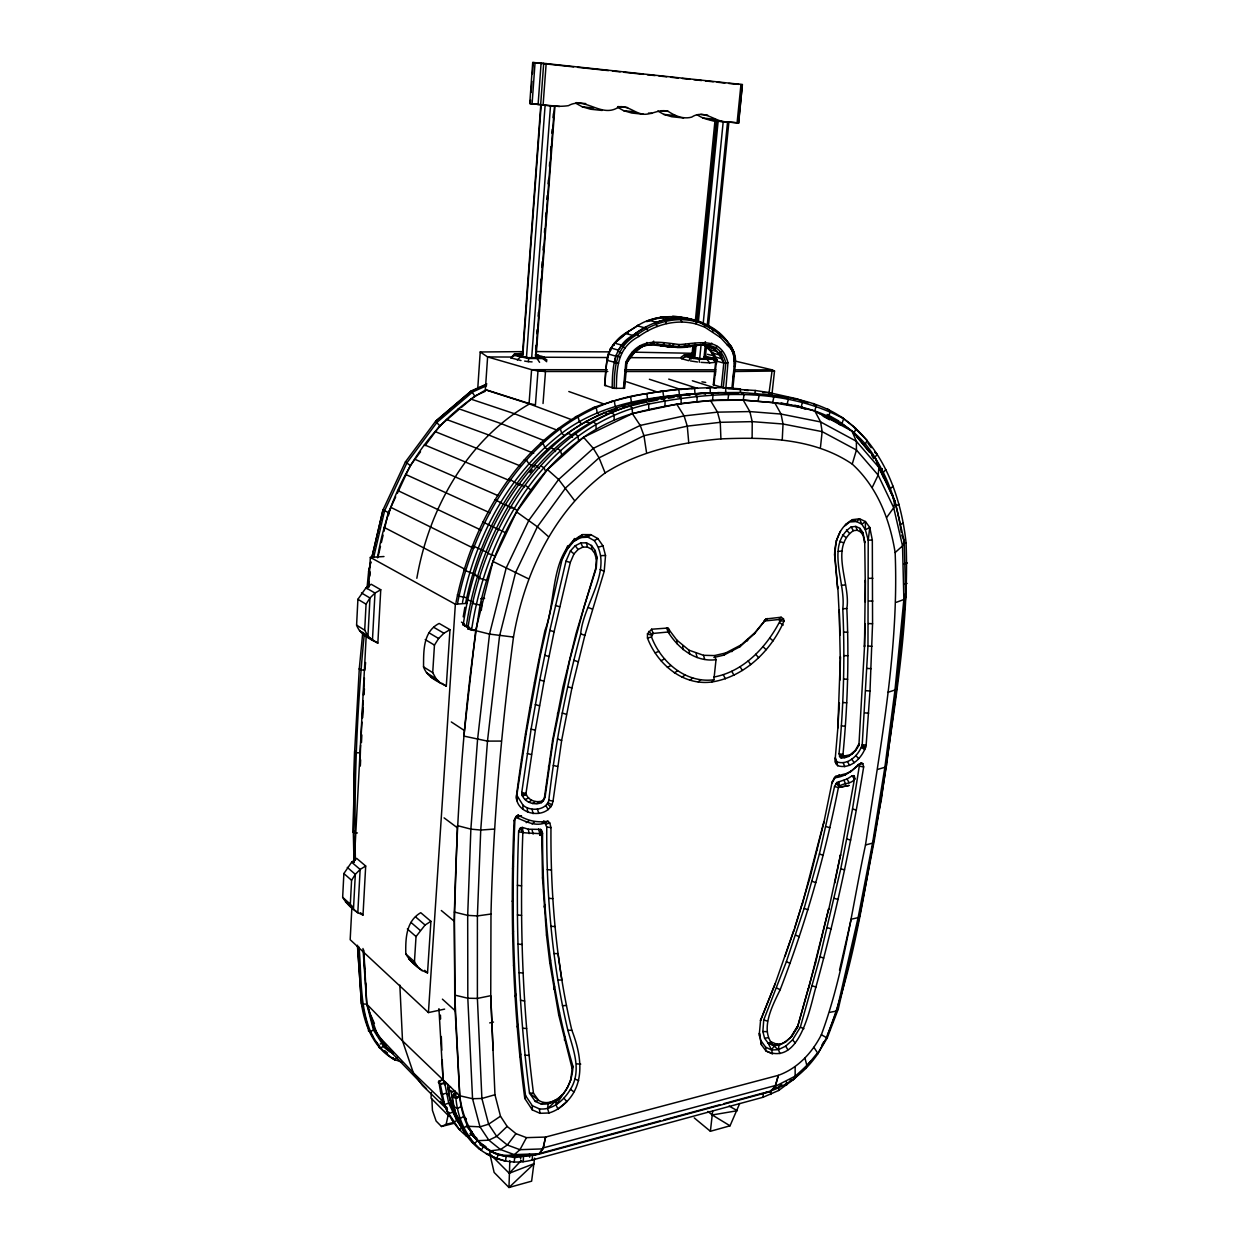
<?xml version="1.0" encoding="UTF-8"?>
<svg xmlns="http://www.w3.org/2000/svg" width="1250" height="1250" viewBox="0 0 1250 1250"><rect width="100%" height="100%" fill="white"/><g stroke="black" fill="none" stroke-linecap="round" stroke-linejoin="round"><path stroke-width="1.5" d="M548.953 1112.984L540 1113.312L532.297 1109.891L524.797 1098.453C512.656 1006.422 510.016 913.328 514.078 820.656L516.094 816.453L518.156 815.062C527.422 820.688 536.953 823.031 547.953 821.203L549.766 822.984L550.969 827.562C550.469 895.594 556.188 963.906 571.828 1030.203C580.844 1053.312 585.906 1082.047 566.828 1101.656C561.719 1106.812 556.016 1110.984 548.953 1112.984L547.609 1108.609L548.156 1103.766L556.438 1099.609L556.047 1100.969L562.375 1094.609C556.5 1100.906 546.547 1105.656 538.562 1100.266L533.484 1093.266C522.25 1006.594 519.547 919 522.875 831.719L522.484 827.437L520.562 827.719L518.641 831.078C515.391 918.516 518.156 1006.281 529.5 1093.078L535.297 1101.453L541.234 1104.047C561.188 1105.812 572.75 1083.469 572.891 1066.234C550.812 990.672 542.391 911.703 542.547 833.156L540.672 829.406L528.312 829.219L522.484 827.437M865.344 602.094L865.344 580.25L864.484 646.875L865.078 623.766L864.984 625.297M872.328 540.062L868.219 540.156L865.359 529.75L869.781 527.484L872.328 540.062L872.563 623.719L870 691.016L866.156 745.125C863.172 757.047 850.875 769.984 837.625 765.672L835.391 762.281L835.328 757.734L836.844 761.875C848.328 765.75 859.062 754.812 862.219 744.656L867.969 646.047L868.219 540.156L869.781 527.484L865.422 521.531L859.516 518.781L852.766 519.625C839.609 526.047 834.75 541.359 834.594 555.047L837.672 588.578L834.734 553.125M490.984 914.031L490.75 995.688L494.953 1094.75L500.484 1116.219L507.156 1126.422L515.953 1133.656L526.469 1137.641L545.578 1137.062L778.328 1075.344C797.719 1068.391 812.156 1052.75 821.359 1034.734C843.906 973.766 851.891 908.328 865.5 844.969C879.891 748.219 899.172 650.766 895.141 552.578C889.844 519.578 877.375 487.078 852.234 464.094C813.906 438.031 765.656 437.047 720.922 438.891C680.359 442.375 639.984 451 605.109 472.938C552.984 512.125 524.328 574.031 513.484 637.078C501.484 728.969 493.266 821.359 490.984 914.031L477.406 915.922L467.688 915.375L454.406 912.062C457.156 809.406 463.641 706.516 480.109 605.078C487.422 572.391 499.453 540.719 516.516 511.859L517.219 510.531C543.562 467.016 582.469 428.125 632.375 413.641C668.422 404.109 705.766 398.844 743.094 400.109L774.766 402.766C814.438 406.359 853.859 421.922 874.938 457.516C889.094 480.094 897.688 505.906 901.234 532.25M542.812 800.734C536.562 803.359 527.656 800.328 525.984 793.469L535.344 730.219L544.062 681.203L554.109 631.719L570.281 562.484L574 553.875L578.062 549.5L582.766 547.141L587.406 547.047L591.703 549.297L594.781 553.5L596.344 559.172L595.781 568.062L576.094 633.375L562.953 687.031L552.547 740.484L544.297 798.516L541.406 802.641C533.812 806.016 522.109 801.406 521.75 792.469L531.094 729.094L539.797 679.969L549.859 630.406L565.984 561.172L570.406 550.922L575.234 545.719L580.859 542.906L586.484 542.844L591.5 545.5L595.156 550.516L597.016 557.266L596.25 568.141L584.219 606.438L569.812 659.719L553.281 739.469L545.078 797.156L541.406 802.641M734.391 366.844C737.438 321.781 668.844 304.297 637.297 325.938L638.328 325.219L625.641 333.469L613.984 343.688L610.156 349.188L606.875 360.281L604.625 385.312L614.141 388.344L624.609 388.281L626.891 362.875L625.781 362.328C637.844 336.75 657.109 341.844 679.531 344.562C699.531 343.141 720.938 336.281 727.953 362.672L725.469 393.25M752.125 438.031L752.219 421.641L749.859 411.578L743.234 400.094L744 394.781L741.156 392.5C681.875 392.531 617.109 396.453 567.922 433.391C508.844 479.578 473.688 551.531 463.203 624.906L463.781 625.422M713.875 679.797C685.672 683.438 661 662.156 651.5 636.969L653.156 633.422L668.109 632.016C678.109 648.109 695.531 662.453 716.016 659.672L713.875 679.797L711.656 682.016C682.656 685.797 657.281 663.953 647.469 638.062L647.469 633.812L651.625 629.219L667.781 628.047L676.812 640.078L689.016 650.203L703.531 655.297L714.469 655.578L725.625 653L741.125 644.906L755.109 632.453L766.188 618.922L781.125 617.234L783.469 618.828L784.047 620.953C771.422 650.375 744.531 676.969 711.656 682.016M524.797 1098.453L525.562 1095.641C513.531 1004.047 510.875 911.391 514.938 819.141L516.094 816.453M516.406 798.062L516.422 796.016C523.672 740.469 533.172 685.234 544.953 630.469C556.922 600.156 549.344 551.031 582.703 534.594L590.812 534.641L597.844 538.547L602.969 545.844L605.531 555.516L604.219 571.297L584.859 635.391L571.906 688.031L561.641 740.469L553.031 801.125C549.344 819.422 518.422 816.516 516.406 798.062L526.25 732.922L540.266 655.828L561.875 560.281L567.641 545.859L568.125 548.031L561.219 560.516M664.984 406.25L665.047 400.797L662.094 398.438C550.75 412.812 482.609 525.766 467.844 628.672L489.531 634.094L513.484 637.078M840.125 680.016L840.391 656.719L837.828 727.984L839.359 702.922L839.172 704.812M522.891 809.078L522.938 805.109L517.25 795.922M784.953 956.5L793.969 930.047L775.328 983.359L760.516 1020.5L775.328 983.359M864.578 645.359L858.922 745.156C855.688 751.844 849.031 758.281 841.078 757.969L839.031 753.828C843.688 705.625 845.016 657.094 842.766 608.703C846.203 582.75 825.047 545.141 851.172 526.922L855.828 526.406L859.953 528.391L862.984 532.609L864.719 541.438L865.234 581.812M855.906 749.922L849.984 754.859L843.797 756.047L842.984 754.375C847.672 705.938 849.078 657.188 846.828 608.578C851.031 584.438 829.25 547.766 853.328 530.672L857.156 530.25L860.609 531.906L863.156 535.438L864.625 542.875L864.719 541.438M827.359 1035.312C856.844 960.094 865.5 878.094 881.391 799.234C892.859 714.297 909.484 628.766 906.078 542.797C901.016 496.078 883.156 446.969 843.625 418.672C814.125 397.625 776.141 395.328 741.156 392.5M532.297 1109.891L532.359 1105.734L525.562 1095.641M357.406 832.969L353.219 832.312L354.609 752.047L359.297 668.609L360.844 669.891L364.859 670.172L365.594 662.531M356.375 750.844L354.672 751.344L353.297 831.484L354 862.391M509.828 1160.578L508.969 1187.5L531.625 1181.172L534.594 1158.172M456 602.453C471.766 522.922 517.766 443 593.438 407.609C637.578 391.531 685.188 386.703 731.938 387.812L734.453 363.641L733.562 354.062L731.266 349.25L720.453 337.5L704.844 327.203L703.938 323.578C685.781 317.188 664.844 312.938 646.703 321.578L656.25 318.656L663.891 317.781M359.938 766.188L360.609 745.141M740.359 392.406L740.438 388.859L723.25 387.703L713.328 384.797L715.781 360.422L710.391 349.969L705.812 345.297L711 351.109L716.422 361.062L713.969 385.172M835.391 762.281L835.437 759.75M699.328 362.25L699.344 358.469L691.703 357.344L688.594 360.656L681.641 358.703L681.125 357.172L684.172 355.031L690.625 354.5L691.953 355.344L684.172 355.031L684.641 356.312L690.438 357.922L699.406 359.266L713.047 359.328L715.625 362.312L712.453 358.031L704.234 356.656L712.453 358.031L713.047 359.328L708.344 357.781M761.375 1044.656L759.438 1033.312L761.375 1044.656L765.953 1050.938C800.094 1066.953 810.188 1006.406 815.906 987.094C835.906 914.656 851.797 841.094 863.656 766.875L862.797 763.578L861.375 762.844C853.156 769.359 845.75 777.109 834.469 777.703L832.125 782.047L823.781 822.891L810.125 877.312L793.969 930.812M802.359 904.172L823.844 821.906L823.781 822.891M454.406 912.062L454.734 995.078L459.75 1095.75C461.359 1120.016 473.75 1146.203 498.047 1154.688L496.906 1158.688L486.078 1153.5C499.844 1161.828 516.703 1164.234 532.234 1160.016L763.047 1097.266L778.672 1090.469L778.797 1086.469L781.844 1084.531M494.953 1094.75L481.891 1098.469L472.547 1098.719L459.75 1095.75L455.141 1010.703L454.25 921.25L457.406 825.625L470.875 829.125L480.734 830.047L494.469 829.062M681.031 403.625L681.219 398.188L678.281 395.859L662.094 398.438M808.297 989.656L828.703 908.75L815.422 963.234L797.375 1027.578L791.594 1036.562L785.016 1042.297L778.922 1045.188L774.281 1045.641L768.156 1043.125L764.609 1038.328L762.859 1031.578L763.75 1019.875L786.391 961.641L804.141 908.313L819.391 854.031L834.531 786.531L836.797 782.531L847.062 779L852.156 775.812L854.312 776.188L854.562 779.281C850.797 784.828 841.625 782.422 838.406 787.5C824.875 856.438 805.422 924.188 780.156 989.75C771.438 1007.687 756.812 1035.094 778.469 1049.641L779.938 1053.609M669.234 632.672L669.359 629.469M834.797 881.828L834.734 882.953L840.531 854.719L828.656 909.875M797.375 1027.578L808.328 988.578M815.422 963.234L815.469 962.141M755 394L755.156 390.469L727.906 388.75M810.125 877.312L810.172 876.422M360.359 765.578L360.625 759.828M361.469 742.594L361.844 734.938M362.688 717.688L363.156 708.109M782.234 440.141L783.031 424L781.047 414.062L774.766 402.766M342.656 897.297L343.875 873.547L351.641 862.203L356.672 858.375L365.688 866.016L363.016 915.031C354.609 911.781 347.234 905 342.656 897.297L350.328 904.172L353.469 909.234L355.328 874.328L360.141 869.453L365.688 866.016M356.594 625.141L357.906 599.297L366 587.812L371.219 584.25L380.75 589.75L377.844 643.109C369.578 638.844 359.969 634.516 356.594 625.141L364.703 630.203L367.953 635.984L372.438 640.391L374.984 593.047L380.75 589.75M350.328 904.172L351.578 880.281L355.328 874.328L347.281 867.375M364.703 630.203L366.062 604.172L369.969 597.984L374.984 593.047L366 587.812M351.922 906.688L350.172 939.688L428.422 1012.578L444.609 1009.125M354.266 862.047L366.25 634.984M368.797 586.469L370.344 557.359L383.969 556.531M817.281 850.203L817.328 849.281M357.547 945.234L361.469 1003.922C365 1026 374.047 1048.812 394.828 1059.781L397.344 1057.125M532.234 1160.016L532.5 1155.344L660.172 1120.844M360.828 741.297L361.922 722.078M362.141 718.234L363.125 700.938M363.438 695.156L364.422 677.859M405.797 953.953C405.5 938.844 405.938 921.141 420.75 912.703L430.906 921.328L427.531 972.906C418.562 969.484 410.672 962.172 405.797 953.953L414.453 961.719L417.656 966.969M423.531 666.906C423.672 651.219 422.813 631.641 439.172 623.438L449.984 629.672L446.297 686.109C437.484 681.516 427.016 677.031 423.531 666.906L432.719 672.641L436.047 678.703L440.688 683.312M771.109 1091.078L775.078 1086.422L778.328 1075.344L775.625 1085.453L770.359 1091.625L765.156 1092.609C786.641 1086.922 804.844 1072.5 817.422 1054.375L826.484 1037.812L836.672 1011.063L858.109 917.656L872.563 843.141L884.875 767.281L895 689.984L903.859 599.5L902.531 545.906L893.703 507.703L878.141 475.094L856.453 450.016L822.141 431.625L783.031 424L752.219 421.641L720.266 422.312L687.297 426.141L643.969 435.703L599.047 457.828L565.812 487.734L537.375 526.781L515.594 572.547L499.563 635.922L487.484 741.109L480.734 830.047L477.406 915.922L477.391 998.422L481.891 1098.469L488.625 1124.188L496.703 1136.391L507.312 1145L519.953 1149.688L542.859 1148.891L545.578 1137.062L543.344 1147.859L538.703 1154.281L514.703 1157.609L498.047 1154.688M414.453 961.719L416.031 936.562L425.078 925.031L430.906 921.328M432.719 672.641L434.453 645.109L438.625 638.5L443.906 633.234L449.984 629.672M769.344 396.203L769.562 392.703L755.156 390.469M428.422 1012.578L455.359 604.25L370.344 557.359M696.875 401.688L697.234 396.281L694.312 393.969L678.281 395.859M858.922 745.156L859.016 743.719L855 750.938M477.734 388.891L480.219 351.984L522.844 351.625M431.422 1092.281L431.016 1098.125L449 1116.219L449.266 1112.484M523.516 1157.094L523.203 1161.719L520.688 1160.516M481.391 609.969L481.938 602.172M722.547 121.562C712.266 118.922 702.484 109.953 691.703 117.109C683.328 119.438 675.109 115.969 668.203 111.375C659.562 108.625 652.094 114.797 643.453 114.266C634.703 113.156 628.375 105.656 619.203 106.75C601.688 119.062 585.688 95.875 568.469 105.656C555.578 107.594 542.641 104.578 529.75 103.625L532.703 62.5L543.688 63.328L742.375 84.547L738.656 123.031C724.797 120.859 709.219 123.078 697.094 114.719M541.031 104.656L530.312 103.672L530.578 99.938M531.125 92.469L531.922 81.266M532.453 73.797L533.125 64.453M532.078 103.891L535.062 62.594M538.094 104.516L541.109 63.094M770.812 1094.484L771.109 1090.234L777.266 1087.219M540.656 104.766L543.688 63.328M522.359 356.047L540.797 104.656L554.969 106.031L536.016 357.469M522.703 356.828L541.203 104.734M543.109 105L546.156 63.578M526.438 357.719L545.125 105.141M531.641 358.266L550.516 105.656M607.266 369.734L531.594 369.688L537.984 370.969L535.422 404.859L529.062 403.5L531.594 369.688L487.609 356.938L480.219 351.984M541.656 830.297L542.5 878.062L546.516 935.234L549.781 962.703L558.766 1015.125L572.203 1068.766L570.641 1080.156M535.656 349.281L535.938 345.375M536.828 333.703L537.109 329.812M538.141 316.172L538.438 312.281M539.312 300.609L539.75 294.766M540.625 283.078L540.922 279.188M541.797 267.516L542.234 261.672M543.125 249.984L543.406 246.094M544.438 232.469L544.734 228.578M545.609 216.891L545.906 213M546.922 199.375L547.219 195.469M548.094 183.797L548.391 179.906M549.422 166.266L549.703 162.375M550.594 150.703L550.875 146.797M551.906 133.172L552.203 129.281M553.078 117.594L553.375 113.703M535.484 358.156L554.469 106.016M832.125 782.047L832.047 783.094L835.766 776.344L846.844 773.422L851.453 770.875M543.031 403.5L545.5 371.5L607.812 371.516M522.938 805.109C529.906 811.719 546.219 810.625 548.812 800.313C555.172 744.109 565.969 688.453 580.688 633.844C583.25 603.906 614.344 568.828 594.297 540.609L588 537.188L580.844 537.562L573.875 541.328L568.125 548.031L574.641 538.5L573.875 541.328L582.703 534.594L580.844 537.562L590.812 534.641L588 537.188M840.094 633.391L839.953 635.094L839.234 610.078L840.25 658.359M363.953 694.672L364.438 688.859M835.203 759.031L837.969 726.531M354.672 751.344L356.188 752.781L360.172 752.828M605.156 385.703C605.469 362.531 606.609 343.125 629.047 331.047L613.984 343.688L614.266 345.328M646.953 342.453L645.828 345.062L639.781 347.938L634.078 352.516L626.281 362.781L625.594 370.5M612.188 387.938C612.422 368.641 613.328 345.906 632.812 335.422C649.281 322.516 670.891 314.922 691.812 319.391M614.141 388.344C614.359 366.219 616.047 345.766 637.703 334.312C654.359 322.25 675.953 316.219 696.156 321.703L696.297 324.047L704.844 327.203M616.359 388.5C616.672 366.984 617.688 347.531 638.891 336.469C655.219 324.562 676.438 318.734 696.297 324.047M759.172 1035.812L760.672 1019.266M763.047 1097.266L763.422 1092.938L724 1103.594M623.469 388.453L625.781 362.328L626.781 362.844C638.484 337.953 657.328 344.484 678.734 346.656C697.188 345.531 719.688 337.953 725.812 363.156L727.953 362.672L723.797 363.094L716.422 361.062L715.781 360.422L716.891 359.641L713.609 353.312M624.062 387.875L625.078 376.297M712.906 331.703L712.219 328.188C723.328 336.734 737.219 347.719 735.344 363.484L734.453 363.641L735.453 363.484L732.938 387.641L731.938 387.812M353.219 832.312L354.969 830.812M359.234 669.203L362.781 632.281M366.953 588.766L368.656 571.094L370.812 561.828M364.344 633.5C356.922 708.766 353.938 784.547 355.391 860.172M368.75 587.516L369.312 581.766M369.859 576.016L370.234 572.188L368.656 571.094M691.609 358.906L692.953 345.359M695.422 320.188L714.969 120.766L717.047 120.938L697.281 321.844M693.219 357.766L694.359 346.125M696.656 322.828L716.5 120.938L714.969 120.766M693.672 358.547L695 345.031M817.422 1054.375L827.203 1038.031L838.312 1008.875L859.766 915.406L874.234 840.828L886.562 764.922L896.734 687.562L905.625 597L904.266 541.266L895.094 501.5L875.406 458.437L851.969 431.109L814.781 410.906L801.031 407.562L772.625 402.562L743.234 400.094L710.516 400.531L676.75 404.188L632.375 413.641L583.531 437.281L547.438 469.562L516.516 511.859L492.938 561.453L475.688 630.172L463.891 736.094L487.484 741.109L501.344 741.078M694.812 358.141L696.156 344.531M698.453 321.219L718.156 121.109L738.656 123.031M699.672 358.828L701.016 345.328M703.125 324.109L723.219 121.594M703.891 358.953L705.438 343.406M707.188 325.938L727.547 122M705.25 358.469L706.609 344.906M708.344 327.469L728.891 122.109M712.516 400.453L713.047 395.078L710.156 392.781L694.312 393.969M532.078 361.891L528.328 361.656L528.766 357.641L541.859 357.703L546.719 361.719M737.078 122.906L740.969 84.375M738.484 123.031L742.375 84.547M715.328 375.016L715.719 371.172M716.5 363.484L716.891 359.641L715.781 360.422L716.422 361.062L712.516 353.031L703.984 344.844C714.047 345.531 720.797 354.219 723.797 363.094L721.312 387.312M761.469 1041.406L765.656 1047.172L771.594 1050L778.469 1049.641L778.922 1045.188L786.453 1041.203M723.25 387.703L725.828 363.188M733.047 379.828L733.812 372.406M820.469 447.328L822.141 431.625L820.625 421.953L814.781 410.906L816.203 405.734L813.438 403.516M822.219 936.641L822.391 935.016M514.203 1162.109L514.703 1157.609M768.953 393.578L772.203 369.859L774.516 371.031L771.891 394.844M739.703 1103.484L730.031 1125.812L710.391 1131.281L712.656 1111.141M594.781 553.5L595.156 550.516M532.359 1105.734L539.406 1108.891C552.906 1110.359 563.984 1100.094 570.469 1089.297C582.047 1070.656 573.234 1049.453 567.875 1030.391C552.172 963.859 546.281 895.344 546.766 827.078L544.875 822.969C534.172 826.969 524.25 820.391 515.75 817.469M834.594 555.047L836.422 540.328M727.938 399.875L728.641 394.531L725.781 392.234M720.453 337.5L719.938 334.156M778.469 1049.641L785.719 1046.125L792.531 1039.875L800.344 1027.203L820.016 956.797L840.766 868.797L852.5 809.094L859.453 765.109L857.719 765.219L849.953 772.438M462.484 602.422C475.344 537.25 508.594 474.266 561.734 433.219C601.828 402.672 653.797 396.031 702.656 393.266M463.219 616.844L464.875 607.297M465.547 603.484C481.141 525.328 526.656 445.516 602.922 413.641M457.453 603.781C475.938 508.031 542.812 406.219 646.797 393.656L647.625 399.141M469.219 627.094L462.969 624.438L467.422 626.953L466.281 626.578C480.188 530.906 538.906 426.109 639.734 403.703M475.688 630.172L471.547 630.172C485.969 532.969 545.984 426.297 648.719 404.094C712.609 391.25 784.547 387.031 843.625 418.672L842.047 423.438M854.625 778.109L840.484 855.859M506.172 1156.844L505.375 1161.141L494.203 1157.328M517.016 800.812L517.641 797.641M758 401.016L759.062 395.719L756.266 393.438M536.828 358.109L542.094 356.547L547.031 360.078M542.094 356.547L541.859 357.703L539.625 357.875M713.922 677.031C743.781 671.531 766.719 646.906 780 621.016L778.828 619.516L764.641 620.984L754.297 633.906L739.844 646.797L723.797 655.156L713.891 657.453M564.391 1040.031L565.031 1037.016M377.531 557.594C388.531 490.484 425.375 424.156 485.75 389.922L529.469 403.938L571.953 419.812M431.906 1099.016L432.422 1110.359L436.125 1121.047L441.469 1126.5L446.156 1124.297L448.094 1115.297M416.844 578.281C428.859 508.656 467.094 440.016 529.469 403.938M558.766 1015.125L559.422 1012.25M839.516 970.234L851.188 919.219L858.109 917.656L859.766 915.406M772.625 402.562L773.828 397.297L771.047 395.047M368.609 571.531L370.781 562.203M371.656 558.469L382.984 509.969L405.406 461.922L410.297 465.547L397.312 493.406M371.688 558.125L382.969 509.938L384.484 510.625M373.703 557.297L384.594 510.766L406.953 462.812L437.063 422.266L472.75 391.906L486.531 385.75M377.828 557.688L380.469 546.406M381.344 542.641L383.109 535.109M383.984 531.359L388.297 512.438M694.938 343.438L694.453 345.484C678.641 350.609 661.578 344.172 645.828 345.062M388.438 515.484L389.781 509.953M786.969 404.734L788.281 399.5L785.531 397.266M553.875 989.344L554.578 986.594M801.031 407.562L802.422 402.344L799.656 400.125M572.203 1068.766L572.891 1066.234M731.266 349.25L731.766 347.375C718.047 328.625 695.656 318.172 672.891 316.156L671.547 316.906M653.703 341.125L652.016 343.969M543.312 801.125L543.984 799.453M549.781 962.703L550.516 960.094M689.016 344.156L687.156 346.938M828.859 416.094L830.328 411.062L827.547 408.844M852.234 464.094L856.453 450.016L856.359 441.266L851.969 431.109M519.922 1056.719L520.719 1054.078M520.469 353.531L523.031 354.344L516.688 353.844L510.875 357.891L521 360.516M546.516 935.234L547.266 932.781M516.547 799.156L517.344 796.609M794.531 928.266L802.391 903.344M510.875 357.891L514.469 354L521.781 353.438M685.453 344.406L683.5 347.219M517.203 1026.969L518.031 1024.438M544.078 907L544.844 904.703M515.078 996.562L515.906 994.141M596.344 559.172L597.016 557.266M513.516 965.484L514.375 963.188M542.5 878.062L543.297 875.922M805.891 1068.516L806.938 1065.781L817.516 1052.812L813.859 1047.297M679.531 344.562L677.391 347.375L666.672 345.672M512.578 933.75L513.453 931.578M854.187 432.922L855.937 428.547L840.906 416.531M512.266 901.406L513.109 899.359M490.438 1151.266L488.875 1154.969C466.844 1143.953 454.406 1119.828 452.469 1095.953L453.812 1093.953L457.188 1093.375M541.75 835.063L540 835.344L541.75 835.063L542.547 833.156M567.281 1087.906L571.156 1078.969M836.438 540.5L840.438 531.219M673.625 344.297L671.297 347.109M512.547 868.5L513.422 866.578M395.688 496.891L388.391 512.547L382.984 509.969M763.922 621.641L764.406 620.609M670.094 343.969L667.656 346.766M872.359 487.156L878.141 475.094L878.938 467.484L875.406 458.437M705.484 341.703L702.906 344.469L693.25 346.188L700.719 344.359L711.344 346.797M865.188 444.328L867.156 440.438L853.234 426.516M664.219 343.109L661.609 345.891L656.188 344.406M526.469 1137.641L519.953 1149.688L514.328 1154.641L505.328 1156.359C476.766 1150.875 463.109 1122.234 459.75 1095.891L402.516 1040.875L366.781 1004.156L362.984 948.5M754.297 633.906L755.109 632.453M821.828 1045.234L823.672 1041.922M514.078 820.656L514.938 819.141M544.297 798.516L545.078 797.156M733.562 354.062L733.734 351.875M564 1098.25L566.828 1101.656L557.938 1109.062L556.031 1104.953L567.406 1087.625M478.5 1148.438L481.422 1149.984L483.437 1146.625M747.188 640.969L748.219 639.281M765.656 1047.172L765.953 1050.938L772.594 1054L771.594 1050L774.281 1045.641L775.797 1044.078L781 1043.812M629 358.406L626.891 362.875M790.766 1037.094L797.422 1026.484L791.594 1036.562L785.016 1042.297M846.156 523.938L845.047 525.688L852.766 519.625L861.875 524.25L865.359 529.75L865.422 521.531L861.875 524.25L859.516 518.781L856.828 521.516L850.953 521.891M548.391 766.984L549.156 765.797M516.422 796.016L517.266 794.719M764.344 621.172L765.484 619.422M874.938 457.516L877.156 454.156L874.578 452.312M739.844 646.797L741.125 644.906M470.734 1139.062C451.453 1126.484 441.156 1103.5 438.938 1081.156L443.016 1079.5L438.266 1082.125L440.031 1083.859L443.453 1083.781L445.516 1081.953M452.469 1095.953L454.219 1097.844L457.672 1097.766L459.75 1095.891L455.875 1097.812L452.469 1095.953L455.734 1093.625L455.188 1091.422L450.797 1091.484L448.281 1089.016L448.094 1087.984L450.562 1086.891M521.5 759.469L522.328 758.328M552.547 740.484L553.281 739.469M896.734 687.562L895 689.984L887.719 692.391M886.859 517.25L893.703 507.703L895.094 501.5L878.938 467.484L856.359 441.266L820.625 421.953L781.047 414.062L749.859 411.578L717.484 412.141L684.094 415.906L640.219 425.422L593.297 448.359L558.625 479.484L528.906 520.234L506.203 567.953L489.531 634.094L477.547 739.766L470.875 829.125L467.688 915.375L467.812 998.234L472.547 1098.719L479.984 1126.844L488.859 1140.172L500.5 1149.547L514.328 1154.641L539.375 1153.719L542.859 1148.891M886.562 764.922L884.875 767.281L877.703 769.406M874.234 840.828L872.563 843.141L865.5 844.969M405.406 461.922L435.578 421.297L471.344 390.891L486.875 383.938M517.328 359.953L520.938 356.438L528.812 357.828L520.938 356.438M410.297 465.547L420.516 451.797M425.047 445.672L439.797 425.812L458.734 409.672M838.312 1008.875L836.672 1011.063L829.891 1012.297M711.719 343.125L708.625 345.656L702.906 344.469M811.219 1060.625L794.297 1078.953L778.672 1090.469M764.641 620.984L766.188 618.922M731.812 651.688L733.375 649.641M515.953 1133.656L507.312 1145L500.5 1149.547L490.281 1150.859M465.688 1132.969C454.984 1120.859 449.875 1104.875 448.281 1089.016L450.203 1086.547M634.172 350.859L634.781 352.031L626.781 362.844M525.453 733.938L526.25 732.922M831.25 417.609L829.531 419.766L822.953 416.109M542.328 822.719L543.875 820.797M529.953 472.578L532.234 469.75M477.203 1140.672L474.734 1143.688L471.719 1142.062M557.406 713.812L558.109 712.953M723.797 655.156L725.625 653M439.797 425.812L435.578 421.297L471.344 390.891L474.75 396.031L461.641 407.203M529.766 708.266L530.562 707.344M516.547 816.922L518.156 815.062M883.359 472.328L885.812 469.516M857.719 765.219L858.578 764.266M851.734 754.297L853.062 752.844M534.469 682.453L535.219 681.656M509.219 1173.281L534.25 1163.594L508.969 1187.5L494.125 1172.422L489.844 1153.844L509.219 1173.281L521 1160.781M834.469 777.703L835.766 776.344M536.922 803.594L538.938 801.562M632.078 354.484L642.75 346.172L654.297 343.891L653.406 342.516M765.109 620.797L767.406 618.5M778.828 619.516L781.125 617.234M734.328 357.453L734.625 355.875L735.344 363.484M547.609 1108.609L561.922 1095.109M848.188 756.594L849.984 754.859M507.156 1126.422L496.703 1136.391L488.859 1140.172L477.609 1140.703M681.641 358.703L686.75 355.969L699.172 358.641L706.703 358.938L709.688 362.891L714.141 362.453M471.781 1133.609L468.891 1136.297L465.75 1134.594M844.922 775.203L846.844 773.422M895.141 552.578L902.531 545.906L904.266 541.266L901.734 535.062M717.359 346.453L713.844 348.578L708.625 345.656M647.953 330.75L645.531 327.125L636.219 332.984L621.906 345.203L617.828 351.016L621.469 353.328M698.219 681.891L700.812 679.672M890.438 488.531L893.125 486.234M532.078 823.984L534.484 821.969M844.625 757.703L846.875 755.812M882.297 468.641L880.297 470.328L883.875 478.484M639.781 347.938L640.344 345.734M532.578 803.609L535.141 801.578M689.922 680.203L692.75 678M548.156 1103.766L550.047 1102.359M836.641 776.797L839.25 774.875M393.219 1053.781L383.609 1045.969L380.531 1048.219L379.125 1047.609L379 1046.078M467.219 1125.531L463.922 1127.906L460.703 1126.141M858.828 764.656L861.375 762.844M462.5 1127.5L459.438 1129.672L447.031 1110.953M841.078 757.969L843.797 756.047M681.969 677.188L685.016 675.078M674.422 672.922L677.547 670.797M471.547 630.172L467.844 628.672L469.25 628.141L473.5 630.547M500.484 1116.219L488.625 1124.188L479.984 1126.844L467.938 1126.266M515.625 817.688L516.734 816.938M526.219 822.672L529.109 820.734M656.25 318.656L657.422 317.891M638.328 325.219L628.094 331.703L628.125 333.531M896.016 506.016L898.922 504.234M528.562 802.203L531.656 800.328M463.719 1116.406L460.125 1118.562L456.812 1116.734M713.844 348.578L718.375 353.094L722.219 351.516M594.297 540.609L597.844 538.547M544.875 822.969L547.953 821.203M541.234 1104.047L543.875 1102.594M667.391 667.406L670.844 665.531M460.281 1124.656L456.969 1120.391L453.484 1122.219L451.969 1119.281M461.203 1106.5L457.406 1108.484L454.047 1106.609M775.078 1086.422L795.172 1076.172L806.938 1065.781L804.984 1058.125M686.297 319.234L687.797 318.484M660.953 660.672L664.594 658.984M363.812 950.172L366.781 1004.156L373.469 1030.047L369.953 1031.672L368.5 1030.984L368.484 1029.609L373.266 1037.094M474.75 396.031L485.281 391.297M470.75 391.578L486.188 384.672M900.172 524.516L903.266 523.125M454.625 1090.875L452.156 1091.984L448.281 1089.016M525.156 799.469L528.703 797.953M535.188 354.938L538.812 355.484L535.984 355.719L539.812 356.922M517.891 817.156L521.484 815.688M862.797 763.578L858.687 764.719M839.781 757.062L843.062 755.156M655.188 652.828L658.984 651.344M380.156 1044.062L383.312 1042.812L386.297 1045.234M896.438 602.266L903.859 599.5L905.625 597L903.984 594.203M771.594 1050L768.156 1043.125L771.375 1041.953L778.922 1045.188M779.766 620.156L783.469 618.828M535.297 1101.453L538.562 1100.266L529.5 1093.078L533.484 1093.266M608.328 411.766L617.344 408.625L615.219 406.359L614.25 400.812L611.5 401.281M902.828 543.859L906.078 542.797M774.219 1045.656L768.156 1043.125M681.719 321.797L680.203 317.984L664.703 319.75L655.047 322.719L657.219 326.422M598.875 547.047L602.969 545.844M546.016 824.078L549.766 822.984M815.875 411.766L836.078 421.688L838.734 420.953L827.172 414.469M647.469 638.062L651.5 636.969M663.922 1119.828L720.25 1104.609M538.703 1154.281L770.359 1091.625M522.266 795.906L526.188 794.859M543.344 1147.859L775.625 1085.453M904 563.844L907.344 562.969M446.156 1124.297L453.5 1122.453M441.469 1126.5L454.312 1123.266M438.938 1081.156L440.219 1083.844L444.641 1082.734L447.469 1083.859L448.938 1094.391L452.859 1107.859M903.719 584.234L907.094 583.438M539.375 1153.719L532.5 1155.344L505.328 1156.359M489.703 1022.906L493.5 1022.062M645.172 402.531L641.562 403.25L638.234 402M648.781 401.797L657.797 399.969L654.469 398.719M839.266 756.031L843.078 755.266M838.406 787.5L849.047 785.469L838.406 787.5L834.531 786.531M764.609 1038.328L768.219 1037.672M627.781 397.359L630.562 396.859L631.5 402.375L633.609 404.656M643.969 394.141L662.891 391.109L663.594 396.578M707.922 1111.453L712.219 1114.969L737.375 1110.703L729.094 1106.078M593.438 407.609L596.141 407.156L597.188 412.625L599.328 414.906M681.109 389.391L694.562 388.125L694.984 393.531M707.047 388.125L710.109 387.625L710.344 393L717.906 393.125M713.328 384.797L714.344 384.625M661.375 399.391L664.953 398.828M668.531 398.25L673.906 397.391L670.547 396.156M790.125 1080.328L793.062 1079.859L795.172 1076.172L795.125 1066.812M774.516 371.031L734.391 371.516M604.625 385.312L605.797 385.141M794.062 399.375L797.359 398.938L807.906 402.922M575.391 416.688L578.016 416.359L579.25 421.578L581.453 423.766M677.438 396.969L680.984 396.547M660 391.625L678.828 389.281L679.391 394.719M665.109 319.656L668.875 319.234M521.922 794.844L526.047 794.438M838.281 551.375L842.391 550.984M699.172 358.641L710.938 358.531L710.453 357.438M690.625 354.5L686.359 354.875L690.141 357.641M557.672 428.609L560.172 428.391L561.734 433.219L564 435.344M518.641 831.078C519.656 834.062 546.781 832.703 540.062 834.703L538.594 829.062M455.359 604.25L466.75 603.359M467.844 628.672L471.328 628.406M480.734 598.719L484.609 598.406M516.688 353.844L514.469 354L514.047 355.344L528.641 358.484L544.016 358.547L544.281 357.188L537.438 355.109M705.25 359.016L706.703 358.938M841.344 585.25L845.438 585M518.719 1155.656L503.016 1155.219L494.812 1152.969M567.875 1030.391L571.828 1030.203M706.5 393.141L710.344 393M691.578 388.609L695.438 388.484M842.766 608.703L846.828 608.578M562.469 1005.641L566.453 1005.547M677.391 347.375L682.688 347.266M601.188 555.609L605.531 555.516M540.516 443.031L542.875 443L544.844 447.328L547.203 449.281M780 621.016L784.047 620.953M843.594 632.172L847.656 632.156M557.812 980.031L561.844 980L558.031 953.641L553.938 953.578M536.344 351.578L609.25 351.875M625.328 371.516L714.906 371.516M868.828 578.328L872.906 578.312M624.734 369.75L715.922 369.812M735.328 369.828L772.203 369.859L733.703 360.734M511.141 357.047L487.609 356.938L485.375 389.578L529.062 403.5M542.719 357.219L607.172 357.531M628.641 357.641L681.375 357.906M707.984 358.047L715.344 358.078M762.859 1031.578L766.656 1031.625M632.188 352.141L693.141 353.312M717.656 392.562L738.531 393.172M868.812 601L872.875 601.078M843.875 655.625L847.906 655.719M718.375 353.094L723.797 363.094L725.812 363.156M868.531 623.578L872.563 623.719M480.109 605.078L472.344 603.469M550.875 926.344L554.984 926.5M867.969 646.047L871.969 646.266M843.594 679.062L847.609 679.281M525.062 1055.188L529.109 1055.406M689.203 354.594L692.609 354.797M701.047 362.359L709.688 362.891M548.641 898.344L552.781 898.594M521.734 793.703L525.984 793.969M524.219 459.906L526.453 460.062L528.859 463.812L534.5 466.906M867.125 668.422L871.125 668.688M537.984 370.969L545.5 371.5L531.594 369.688M522.562 1028.234L526.625 1028.516M576.75 1063.859L580.734 1064.156M842.766 702.5L846.75 702.812M866.016 690.688L870 691.016M547.25 869.641L551.438 870M739.094 84.375L728.766 83.453M710.5 120.312L715.922 120.812M518.984 972.641L523.109 973.047M864.656 712.844L868.609 713.234M700.797 114.391L707.641 115.078M661.453 110.688L668.203 111.375M617.906 106.562L627.594 107.547M576.266 102.641L585.781 103.609M702.875 118.031L714.891 119.266M657.875 111.031L663.844 114.406L675.688 115.625M648.469 113.062L651.828 113.406M617.5 107.234L623.656 110.672L635.328 111.875M575.953 103.328L582.312 106.828L593.781 108.016M683.578 117.969L671.703 116.734L663.844 114.406M643.453 114.266L631.766 113.031L623.656 110.672M602.172 110.453L590.672 109.234L582.312 106.828M553.984 105.922L559.625 106.516M573.656 66.906L532.703 62.5M577.531 67.312L608.547 70.625M612.438 71.047L620.188 71.859M624.062 72.281L643.453 74.344M647.328 74.766L655.094 75.594M658.969 76L666.719 76.828M670.594 77.25L678.359 78.078M682.234 78.484L689.984 79.312M693.875 79.719L701.625 80.547M705.5 80.969L713.266 81.797M717.141 82.203L724.891 83.031M517.938 944.063L522.094 944.5M744.594 390.156L748.25 390.547M749.719 393.969L753.391 394.359M841.375 725.859L845.359 726.281M664.234 346.328L656.984 344.328L660.406 344.781M546.766 827.078L550.969 827.562M517.406 914.937L521.562 915.438M862.219 744.656L866.156 745.125M486.5 580.219L478.984 578.234M517.375 885.312L521.578 885.859M839.031 753.828L842.984 754.375M690.375 360.922L697.531 361.984M762.703 392.625L769.562 392.703L797.359 398.938M524.656 361.094L528.328 361.656M859.75 766.25L863.656 766.875M701.922 381.828L705.688 382.453M509 478.859L519.703 485.328M707.406 354.312L714.562 355.906M548.812 800.313L553.031 801.125M473.609 602.078L467.609 599.906M650.547 343.125L654.375 343.906L650.688 342.891M781.078 403.016L791.594 405.141M520.5 1000.188L524.625 1001.062M521.75 792.469L525.984 793.469M852.5 809.094L856.328 810M454.734 995.078L467.812 998.234L477.391 998.422L490.75 995.688L493.062 1050.219M795.344 405.422L798.781 406.25M795.484 405.625L802.344 407.297M795.109 405.844L803.688 407.922M553.312 765.453L557.516 766.484M702.891 323.016L695.516 321.156L696.562 321.734M709.562 327.859L713.25 328.781M660.984 317.078L668.266 318.938M480.016 577.234L474.094 574.953M527.25 753.516L531.484 754.594M846.844 839.047L850.656 840.016M648.984 320.297L656.234 322.172M727.328 345.266L731.031 346.234L733.688 351.781M531.094 729.094L535.344 730.219M637.125 325.781L644.344 327.703M704.297 344.328L707.969 345.297M707.125 346.984L714.5 348.953M709.984 349.734L717.359 351.703M686.953 345.578L690.609 346.562M712.516 353.031L719.891 355.031M494.938 555.953L487.812 553.406M714.672 356.828L722.047 358.844M625.641 333.469L632.812 335.422M664.047 345.469L669.484 346.969M659.609 344.688L666.844 346.672M535.281 704.594L539.531 705.766M840.766 868.797L844.547 869.844M611.141 348.062L618.25 350.109M539.797 679.969L544.062 681.203M562.234 713.062L566.438 714.297M608.578 354.047L615.656 356.125M544.672 655.234L548.922 656.5M826.047 826.578L829.844 827.719M834.281 898.328L838.031 899.469M827.203 1038.031L821.359 1034.734M565.984 561.172L570.281 562.484M549.859 630.406L554.109 631.719M495.188 499.703L506.281 505.656M691.703 357.344L692.844 357.703M692.359 380.75L715.938 388.219M522.344 356.828L516.328 354.984L518.547 355.625L518.812 354.672L520.609 356.781M705.453 356.078L706.594 356.438M567.719 686.703L571.906 688.031M668.719 379.109L697.516 388.375M862.016 745.75L865.812 746.969M827.359 927.672L831.062 928.875M649.406 379.266L680.922 389.547M555.406 605.422L559.656 606.812M684.469 317.547L694.141 320.703M626.609 381.766L657.859 392.188M819.391 854.031L823.156 855.281M470.844 399.094L514.016 413.562L556.188 429.797M820.016 956.797L823.703 958.078M573.875 660.266L578.047 661.703M466.547 597.75L458.797 596.109L457.344 594.797M763.75 1019.875L767.469 1021.172M402.078 1062.219L393.5 1059.234L393.219 1057.578M458.328 408.609L501.062 423.578L544.594 440.797M488.484 552.969L472.406 545.625M345.484 902.047L352.516 906.469M568.812 391.516L604.719 404.266M702.172 393.094L705.547 394.297M686.453 394.281L689.828 395.5M647.469 633.812L651.516 635.266M446.406 419.453L488.656 434.969L533.703 453.312M557.453 738.938L561.641 740.469M800.531 406.906L804.031 408.188M799.969 407.141L805.219 409.078M580.688 633.844L584.859 635.391M812.078 881.281L815.797 882.656M812.25 985.75L815.906 987.094M839.656 541.391L843.562 542.828M658.031 344.531L661.609 345.891M454.969 1113.297L452.297 1112.266L448.453 1113.828L443.203 1101.688M621.891 405.984L625.203 407.266M435.062 431.562L519.828 465.719M588.172 607.453L592.312 609.094M451.469 1104.234L448.719 1103.156L444.562 1104.484L440.219 1083.844M603.75 412.344L607.031 413.641M804.141 908.313L807.828 909.781M448.938 1094.391L446.141 1093.266L441.797 1094.438L440.5 1091.703M585.672 421.453L588.922 422.766M424.422 444.828L510.25 480.844M800.344 1027.203L803.938 1028.672M567.922 433.391L571.156 434.719L572.516 437.391M464.719 625.938L465.953 626.453M550.75 447.828L553.969 449.172L555.516 451.578M414.578 459.141L497.922 495.594M534.469 464.687L539.453 468.203M600.109 569.5L604.219 571.297M861.828 746.406L865.5 748M795.578 935.094L799.219 936.688M574.859 1079L578.672 1080.656M519.266 483.656L524.453 486.859M619.969 356.844L616.031 355.172L614.375 362.75L618.562 363.281L606.766 360.266L607.938 360.125L606.766 360.266L608.469 353.172L609.328 353.734M405.609 474.406L490.031 512.875M482.875 522.047L498.781 529.562M505.453 504.531L512 508.203M479.969 1144.703L493.281 1152.266M397.625 490.469L481.391 530.25M498.547 529.359L505.188 532.578M786.391 961.641L789.984 963.359M794.656 405.375L798.047 407M528.312 578.719L492.938 561.453M430.609 676.969L438.656 681.312M363.547 634.797L366.781 636.375M390.641 507.266L473.797 548.391M464.781 569.156L384 527.328M776.594 987.922L780.156 989.75M511.141 506.547L517.219 510.531M475.859 574.734L463.797 569.969M463.203 624.906L466.281 626.578M702.578 344.438L706.469 346.609M461.453 622.141L464.219 623.703M525.281 485.188L530.734 490M548.156 802.688L551.969 804.906M433.734 627.297L443.906 633.234M361.469 592.953L369.969 597.984L367.953 635.984L359.5 630.688M428.969 632.797L438.625 638.5M357.906 599.297L366.062 604.172M425.203 639.578L434.453 645.109M712.219 1114.969L730.031 1125.812M426.469 672.703L436.047 678.703M368.406 637.172L377.844 643.109M441.719 683.234L446.297 686.109M540.797 465.812L544.016 467.844L545.656 471.406M861.406 747.406L864.828 749.625M451.312 721.953L464.359 730.516M472.531 1135.219L476.719 1138M476.656 1138.891L470.141 1133.469M478.859 1142.047L485.859 1146.688L487.094 1149.453M470.844 1132.594L473.641 1134.453M467.406 1134.875L464.438 1132.891L466.203 1136.016M516.516 511.859L537.375 526.781L548.375 536.594M779.656 622.672L783.203 625.078M557.391 448.5L560.516 450.672L561.688 454.859M842.484 534.938L845.953 537.406M536.766 358.125L539.594 362.328M574.828 433.719L577.891 435.984L578.625 440.734M444.094 817.875L457.25 827.703M570.469 1089.297L573.875 1091.891M836.078 421.688L840.625 425.234M840.25 422.141L850.906 430.531M592.812 421.5L595.797 423.859L596.219 429M645.75 401.734L648.719 404.094L648.75 409.594M611.078 412.203L614.047 414.578L614.219 420M469.656 1130.016L472.391 1132.219L466.828 1126.828M426.547 1088.797L386.281 1047.156L377.391 1034.859L366.781 1004.156L361.469 1003.922L357.484 946.219M629.328 405.734L632.281 408.125L632.375 413.641L640.219 425.422L643.969 435.703L646.5 452.375M382.922 1046.312L389.875 1051.922M384.688 1050.688L387.531 1052.984M394.828 1059.781C356.656 1036.406 362.719 985.281 359.016 947.047M386.281 1047.156L392.906 1052.531M570.406 550.922L574 553.875M694.219 1117.891L710.391 1131.281M441.312 910.516L454.25 921.25M408.656 958.875L422.141 970.781M351.641 862.203L360.141 869.453L357.797 912.938L349.391 905.375M415.516 916.844L425.078 925.031M410.938 922.391L420.016 930.234M648.609 631.406L651.953 634.297M343.875 873.547L351.578 880.281M407.344 928.969L416.031 936.562M835.812 783.625L839.875 786.703L838.594 781.641M769.812 638.016L773.062 640.906M636.219 332.984L638.891 336.469M547.438 469.562L558.625 479.484L574.547 500.578M547.438 803.969L550.812 806.984M360.453 912.734L363.016 915.031M424.672 970.328L427.531 972.906M519.547 828.703L522.875 831.719L520.562 827.719M442.406 999.156L455.141 1010.703M449.812 1099.609L452.641 1102.203L455.297 1112.219L462.891 1128.094M452.484 1109.609L455.297 1112.219M456.219 1118.859L459.031 1121.469M481.422 1149.984C465.844 1137.234 457.547 1117.562 455.875 1097.812M476.375 1139.672L470.469 1133.281M463.609 1116.25L466.391 1118.938M443.938 1102.328L413.312 1072.797L377.391 1034.859M440.375 1101.281L447.344 1108M447.484 1109.703L422.453 1085.484L413.312 1072.797L402.516 1040.875L399.844 985.094M453.812 1093.953L457.672 1097.766M763 646.594L766.062 649.719M857.062 436.938L869.625 452.406M664.703 319.75L666.609 323.531M855.797 755.531L858.625 758.609M792.531 1039.875L795.266 1042.953M583.531 437.281L593.297 448.359L599.047 457.828L605.109 472.938M846.484 529.906L849.312 533.203M755.719 654.281L758.562 657.656M836.797 782.531L839.312 785.906M575.234 545.719L578.062 549.5M867.875 443.094L871.219 447.703M695.156 320.328L696.156 321.703M624.938 348.375L621.906 345.203L614.781 343.188L610.156 349.188L610.828 350.234M852.156 775.812L854.562 779.281L854.312 776.188M851.797 759.188L854.187 762.688M374.422 1023.516L370.75 1015.094M748.188 660.891L750.672 664.594M740.047 666.734L742.438 670.484M373.469 1030.047L383.609 1045.969M376.125 1041.594L378.047 1044.578M383.312 1042.812L373.406 1027.219L368.281 1007.359M676.75 404.188L684.094 415.906L687.297 426.141L688.75 442.812M545.844 805.625L548.266 809.609M710.516 400.531L717.484 412.141L720.266 422.312L720.922 438.891M785.719 1046.125L787.844 1049.766M456.969 1120.391L448.719 1103.156L444.641 1082.734M851.172 526.922L853.328 530.672M871.812 455.375L873.688 458.703M731.797 671.344L733.969 675.25M847.062 779L849.125 782.719M716.422 361.062L710.391 349.969L711 351.109M847.563 761.672L849.5 765.438M723.391 674.828L725.328 678.812M843.938 780.375L845.75 784.188M580.859 542.906L582.766 547.141M843.297 762.844L844.766 766.734M714.469 655.578L716.016 659.672M666.547 627.844L668.109 632.016M651.625 629.219L653.156 633.422M537.328 809.062L538.859 813.438M855.828 526.406L857.156 530.25M720.312 352.641L723.797 363.094M438.938 1008.672L443.016 1079.375L444.797 1084.766M703.531 655.297L704.672 659.406M361.531 1002.844L368.016 1027.828M532.031 829.609L533.109 834.047M853.656 775.562L854.562 779.281M892.203 493.797L894.797 505.062M696.156 653.469L697.047 657.531M586.484 542.844L587.406 547.047M532.109 809.266L533.047 813.672M836.844 761.875L837.625 765.672M667.781 628.047L668.594 632.109M859.953 528.391L860.609 531.906M528.312 829.219L529.125 833.625M689.016 650.203L689.625 654.156M451.109 1091.594L452.641 1102.203M455.188 1091.422L455.688 1094.953M539.406 1108.891L540 1113.312M668.469 628.438L668.875 632.266M527.234 807.938L527.656 812.203M682.688 645.828L683.062 649.625M540.672 829.406L540.984 833.562M364.031 959.828L364.672 969.406M365.578 982.797L365.969 988.547M862.984 532.609L863.156 535.438M837.797 586.766L839.094 611.844M835.812 760.766L835.984 763.906M591.5 545.5L591.703 549.297M529.484 1153.844L529.641 1157.172M902.562 628.453L902.828 634.141M786.391 1081.656L786.547 1085.297M676.812 640.078L676.953 643.672M440.438 1015.094L440.594 1019M441.297 1036.516L441.844 1050.156M442.234 1059.891L443.016 1079.375M520.5 1155.562L520.625 1158.875M858.812 744.828L858.828 745.609M555.953 1101L556.031 1104.953"/></g></svg>
